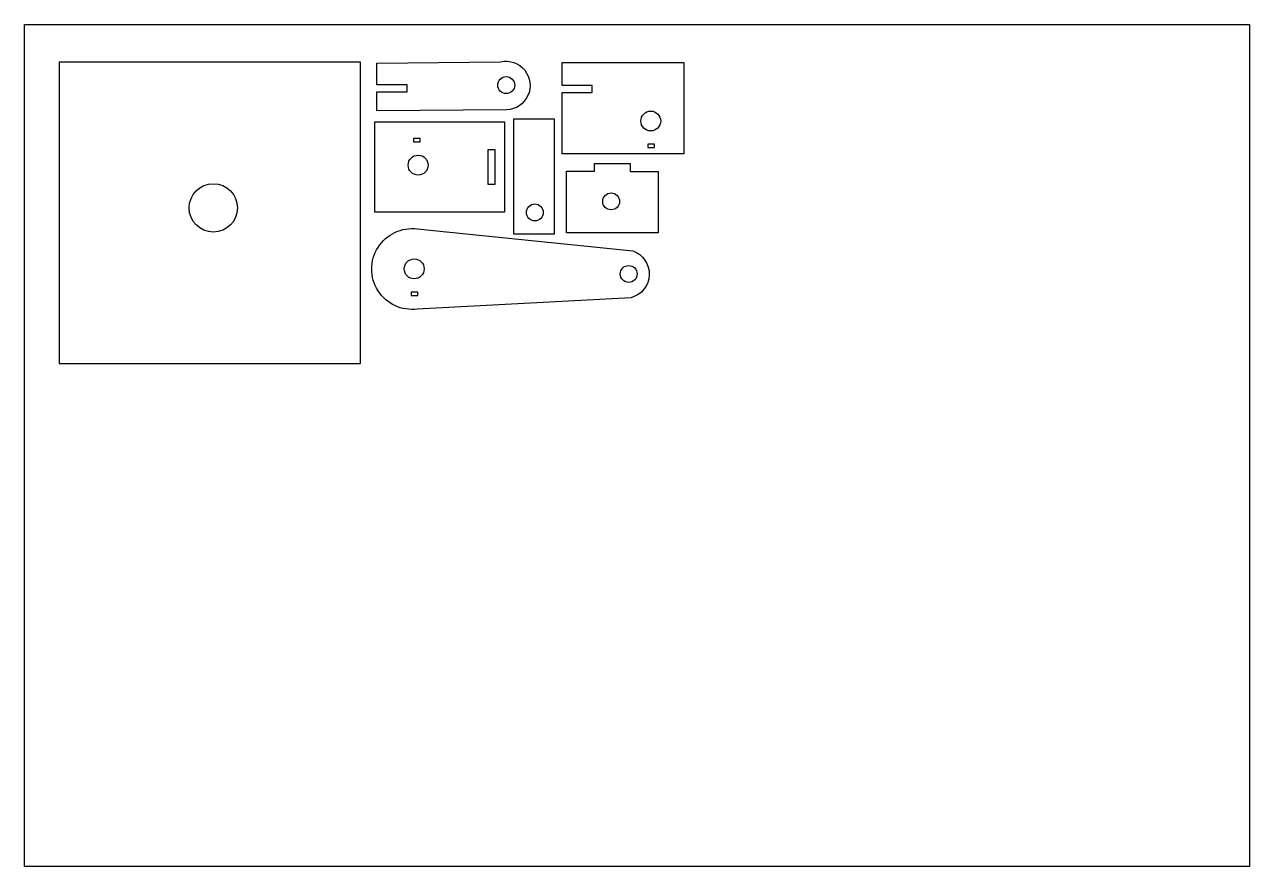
# Model space of a CAD drawing. Header units: millimetres. Extents: x 0 to 406, y 25 to 305.
import ezdxf

# ---------------------------------------------------------------- set-up
doc = ezdxf.new("R2010")
doc.units = ezdxf.units.MM
doc.header["$MEASUREMENT"] = 0
doc.layers.add('Cuts', color=5, linetype='Continuous')

msp = doc.modelspace()

# ---------------------------------------------------------------- linework, layer by layer
msp.add_lwpolyline([(0, 304.8), (406.4, 304.8), (406.4, 25.4), (0, 25.4), (0, 304.8)])
at = {"layer": 'Cuts'}
for points in [[(116.86, 291.98), (157.97, 292.46, -1.088908), (159.95, 276.48), (116.91, 276.1), (116.91, 282.51), (126.91, 282.51), (126.91, 284.81), (116.86, 284.81)], [(130.31, 236.98), (201.8, 229.72, -0.737695), (201.26, 214.15), (130.31, 210.34, -1.134134)]]:
    msp.add_lwpolyline(points, format="xyb", close=True, dxfattribs=at)
for points in [[(111.48, 192.3), (111.48, 292.3), (11.48, 292.3), (11.48, 192.3)], [(218.78, 261.84), (178.38, 261.84), (178.38, 282.24), (188.38, 282.24), (188.38, 284.54), (178.38, 284.54), (178.38, 292.24), (218.78, 292.24)], [(116.22, 242.54), (116.22, 272.54), (159.22, 272.54), (159.22, 242.54)], [(162.22, 273.44), (162.22, 235.36), (175.79, 235.36), (175.79, 273.44)], [(129.09, 266.93), (129.09, 265.83), (131.29, 265.83), (131.29, 266.93)], [(206.77, 265.06), (206.77, 263.96), (208.97, 263.96), (208.97, 265.06)], [(156.12, 263.21), (153.72, 263.21), (153.72, 251.87), (156.12, 251.87)], [(189.15, 256.09), (189.15, 258.68), (200.88, 258.68), (200.88, 255.98), (210.21, 255.98), (210.21, 235.69), (179.81, 235.69), (179.81, 256.09)], [(128.3, 216.02), (128.3, 214.92), (130.5, 214.92), (130.5, 216.02)]]:
    msp.add_lwpolyline(points, close=True, dxfattribs=at)
for centre, radius in [((159.82, 284.7), 2.8), ((207.76, 272.76), 3.3), ((130.59, 258.13), 3.3), ((62.64, 243.95), 8.02), ((194.61, 246.1), 2.8), ((169.3, 242.44), 2.8), ((129.29, 223.72), 3.3), ((200.45, 222.02), 2.8)]:
    msp.add_circle(centre, radius, dxfattribs=at)

doc.saveas('drawing.dxf')
